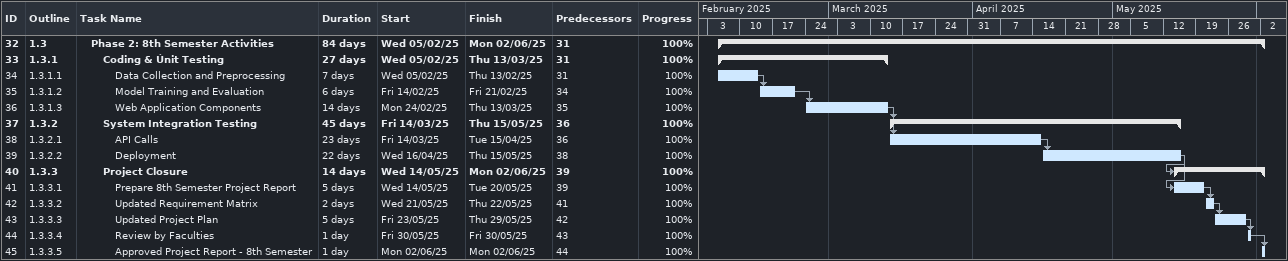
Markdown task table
| ID | WBS | Task | Duration | Start | Finish | Predecessors | % complete |
|---|---|---|---|---|---|---|---|
| 32 | 1.3 | **Phase 2: 8th Semester Activities** | 84d | 2025-02-05 | 2025-06-02 | 31 | 100 |
| 33 | 1.3.1 | **Coding & Únit Testing** | 27d | 2025-02-05 | 2025-03-13 | 31 | 100 |
| 34 | 1.3.1.1 | Data Collection and Preprocessing | 7d | 2025-02-05 | 2025-02-13 | 31 | 100 |
| 35 | 1.3.1.2 | Model Training and Evaluation | 6d | 2025-02-14 | 2025-02-21 | 34 | 100 |
| 36 | 1.3.1.3 | Web Application Components | 14d | 2025-02-24 | 2025-03-13 | 35 | 100 |
| 37 | 1.3.2 | **System Integration Testing** | 45d | 2025-03-14 | 2025-05-15 | 36 | 100 |
| 38 | 1.3.2.1 | API Calls | 23d | 2025-03-14 | 2025-04-15 | 36 | 100 |
| 39 | 1.3.2.2 | Deployment | 22d | 2025-04-16 | 2025-05-15 | 38 | 100 |
| 40 | 1.3.3 | **Project Closure** | 14d | 2025-05-14 | 2025-06-02 | 39 | 100 |
| 41 | 1.3.3.1 | Prepare 8th Semester Project Report | 5d | 2025-05-14 | 2025-05-20 | 39 | 100 |
| 42 | 1.3.3.2 | Updated Requirement Matrix | 2d | 2025-05-21 | 2025-05-22 | 41 | 100 |
| 43 | 1.3.3.3 | Updated Project Plan | 5d | 2025-05-23 | 2025-05-29 | 42 | 100 |
| 44 | 1.3.3.4 | Review by Faculties | 1d | 2025-05-30 | 2025-05-30 | 43 | 100 |
| 45 | 1.3.3.5 | Approved Project Report - 8th Semester | 1d | 2025-06-02 | 2025-06-02 | 44 | 100 |
